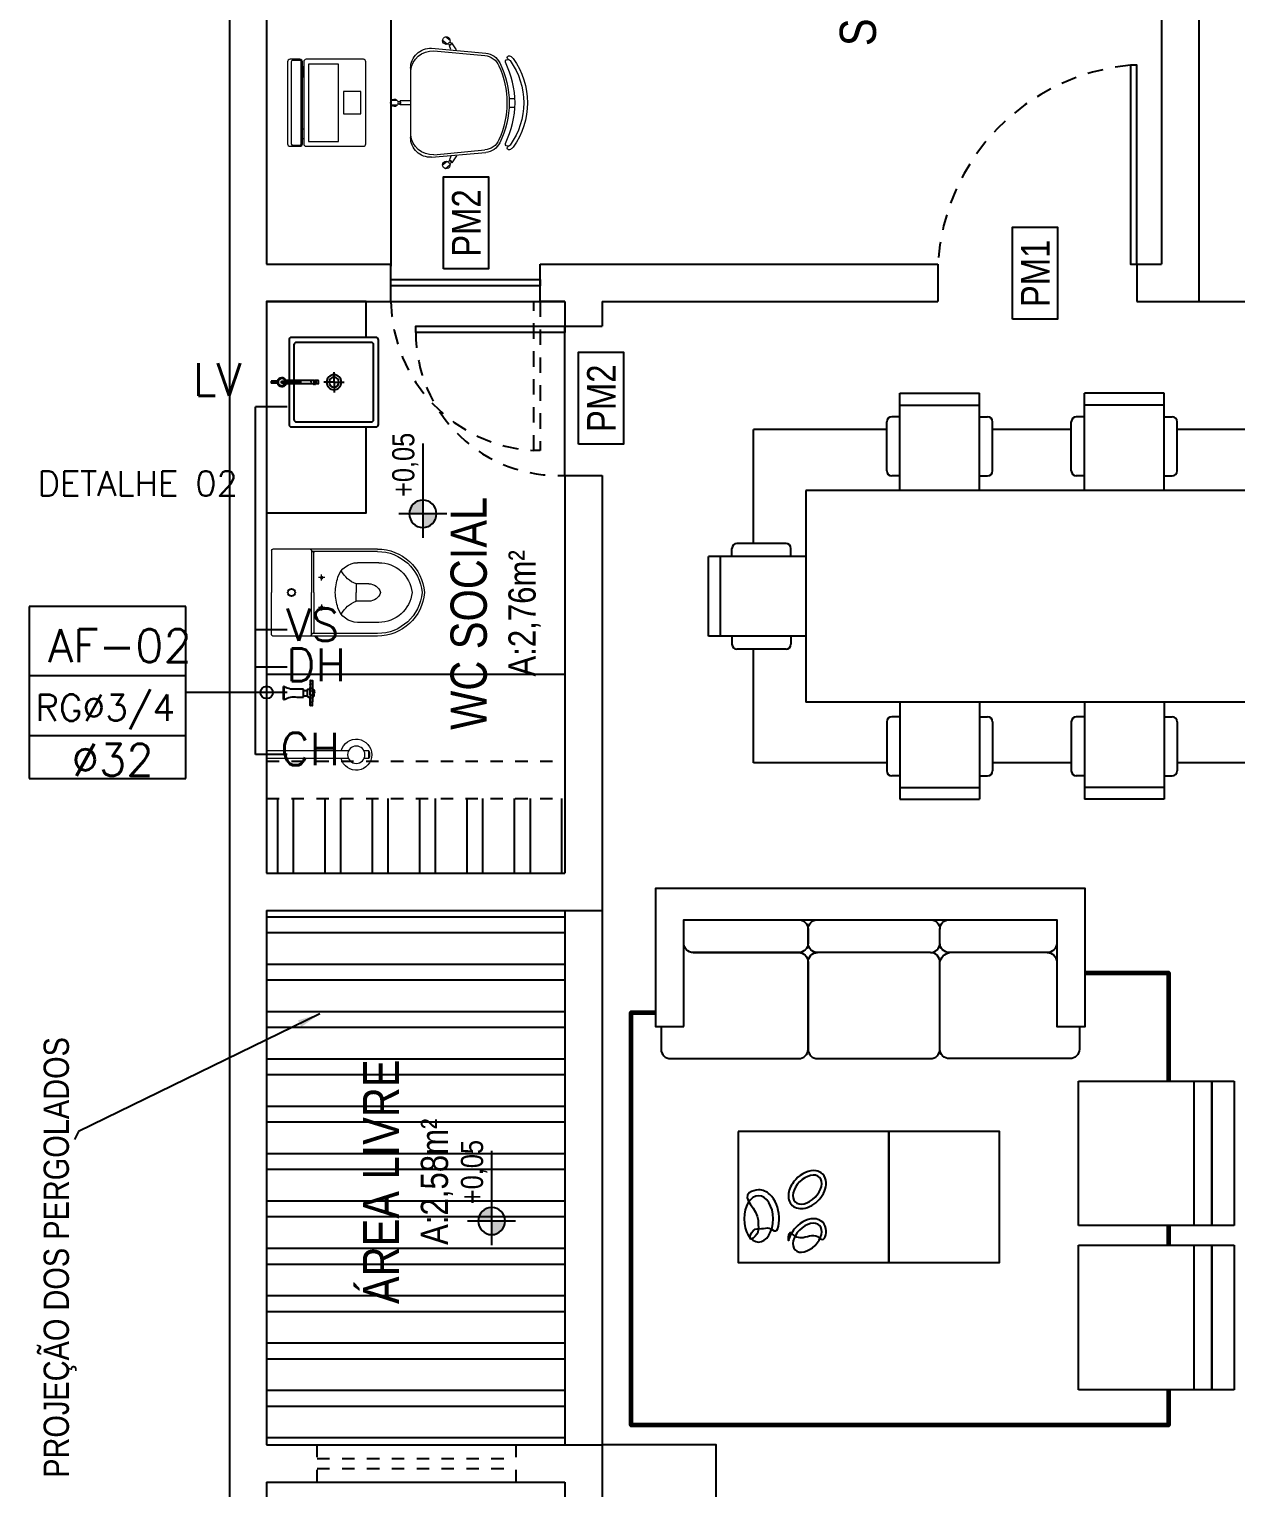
# Model space of a CAD drawing. Header units: millimetres. Extents: x 3923 to 4007, y 744 to 863.
# Drawn here: x 3932.4 to 3942.11, y 838.17 to 849.91 of the extents above; entities that cross this region are included whole.
import ezdxf
from ezdxf.enums import TextEntityAlignment as Align

# ---------------------------------------------------------------- set-up
doc = ezdxf.new("R2010")
doc.units = ezdxf.units.MM
for name, pattern in [('CONTINUO', [0]), ('DASHDOT2', [0.5, 0.25, -0.125, 0, -0.125]), ('DASHED', [0.75, 0.5, -0.25]), ('HIDDEN2', [0.1875, 0.125, -0.0625])]:
    doc.linetypes.add(name, pattern=pattern)
for name, color, linetype in [('-HIDRO', 8, 'Continuous'), ('A-PEN-B', 5, 'Continuous'), ('AF', 5, 'Continuous'), ('AR-MOB', 252, 'Continuous'), ('COTAS01', 7, 'Continuous'), ('Diametro', 2, 'Continuous'), ('DIVERSOS', 1, 'Continuous'), ('E-txt-g', 3, 'Continuous'), ('HIDRO 01', 4, 'Continuous'), ('LAY-OUT03', 6, 'Continuous'), ('LAY-OUT04', 4, 'Continuous'), ('Prumadas_L', 1, 'Continuous'), ('Prumadas_Q', 3, 'Continuous'), ('Prumadas_T', 2, 'Continuous')]:
    doc.layers.add(name, color=color, linetype=linetype)
doc.layers.add('E-Lay-9', color=9, linetype='Continuous', lineweight=9)
doc.layers.add('E-Txt-W', color=7, linetype='Continuous', lineweight=20)
doc.styles.add('F2', font='ARIALN.TTF')
doc.styles.add('REG60', font='romans.shx', dxfattribs={"width": 0.8, "height": 0.15})
doc.styles.add('REG80', font='romans.shx', dxfattribs={"width": 0.8, "height": 0.2})
doc.styles.add('ROMANS', font='romans__.ttf', dxfattribs={"height": 0.1})
doc.styles.get("Standard").update_dxf_attribs({"font": 'arial.ttf'})
doc.dimstyles.get("Standard").update_dxf_attribs({"dimtxt": 0.18, "dimasz": 0.18, "dimexe": 0.18, "dimexo": 0.0625, "dimgap": 0.09, "dimtad": 0, "dimtih": 1, "dimtoh": 1, "dimdec": 4, "dimzin": 0, "dimdsep": 46, "dimtxsty": 'Standard', "dimcen": 0.09, "dimadec": 0, "dimazin": 0, "dimtfac": 1, "dimtdec": 4, "dimtofl": 0, "dimtmove": 0, "dimatfit": 3, "dimfxl": 1, "dimtolj": 1, "dimtzin": 0, "dimarcsym": 0})

# ---------------------------------------------------------------- blocks, each defined once
blk = doc.blocks.new('TXT-AMB75')
at = {"layer": 'E-txt-g', "style": 'REG80', "width": 0.8, "flags": 8}
blk.add_attdef('TXT', text='', height=0.2, dxfattribs=at).set_placement((0.0055, 0.2964), align=Align.CENTER)
at = {"layer": 'E-Txt-W', "style": 'REG60', "width": 0.8, "flags": 8}
blk.add_attdef('TXT', text='', height=0.15, dxfattribs=at).set_placement((0.0055, 0.0271), align=Align.CENTER)
blk = doc.blocks.new('Chuveiro')
at = {"layer": 'E-Lay-9', "color": 8}
for p, q in [((-0.0311, 0.0156), (-0.3604, 0.0156)), ((0.0509, 0.0156), (0.0311, 0.0156)), ((0.0509, 0.0156), (0.0509, -0.0156)), ((-0.0311, -0.0156), (-0.3604, -0.0156)), ((0.0509, -0.0156), (0.0311, -0.0156))]:
    blk.add_line(p, q, dxfattribs=at)
blk.add_circle((0, 0), 0.0348, dxfattribs=at)
for centre, radius, start, end in [((0, 0), 0.0624, 194.4775, 165.5225), ((0.0093, 0), 0.0444, 339.42663, 20.57337)]:
    blk.add_arc(centre, radius, start, end, dxfattribs=at)
blk = doc.blocks.new('vaso-s')
at = {"color": 8}
for start, end in [(0, 180), (180, 0)]:
    blk.add_arc((0.08, 0), 0.0143, start, end, dxfattribs=at)
at = {"layer": 'E-Lay-9', "color": 8}
for p, q in [((0, 0.17), (0, 0)), ((0.4256, 0.175), (0.005, 0.175)), ((0.16, 0.17), (0.16, 0.17)), ((0.16, 0.17), (0.16, 0)), ((0.4256, 0.165), (0.165, 0.165)), ((0.17, 0), (0.17, 0.16)), ((0.4306, 0.12), (0.3459, 0.12)), ((0.2134, 0.06), (0.1891, 0.06)), ((0.2013, 0.0479), (0.2013, 0.0722)), ((0.3406, 0.035), (0.3406, 0)), ((0.3906, 0.035), (0.3406, 0.035)), ((0, -0.17), (0, 0)), ((0.16, -0.17), (0.16, 0)), ((0.17, 0), (0.17, -0.1601)), ((0.2013, -0.0479), (0.2013, -0.0722)), ((0.3406, -0.035), (0.3406, 0)), ((0.3906, -0.035), (0.3406, -0.035)), ((0.2134, -0.06), (0.1891, -0.06)), ((0.4256, -0.175), (0.005, -0.175)), ((0.16, -0.17), (0.16, -0.17)), ((0.4256, -0.165), (0.165, -0.165)), ((0.4306, -0.12), (0.3459, -0.12))]:
    blk.add_line(p, q, dxfattribs=at)
for centre in [(0.2013, 0.06), (0.2013, -0.06)]:
    blk.add_circle(centre, 0.005, dxfattribs=at)
for centre, radius, start, end in [((0.005, 0.17), 0.005, 90, 180), ((0.155, 0.17), 0.005, 0, 90), ((0.165, 0.17), 0.00495, 180, 270), ((0.165, 0.16), 0.00495, 0, 90), ((0.3459, 0.0375), 0.0825, 90, 163.03545), ((0.4256, -0.015), 0.19, 4.52806, 90), ((0.4256, -0.015), 0.18, 4.78019, 90), ((0.4306, -0.015), 0.135, 6.37937, 90), ((0.518, -0.015), 0.2624, 163.03545, 176.7233), ((0.3754, 0.1358), 0.1066, 206.93947, 250.96472), ((0.3906, -0.015), 0.05, 17.4576, 90), ((0.518, 0.015), 0.2624, 183.2767, 196.96455), ((0.3754, -0.1358), 0.1066, 109.03528, 153.06053), ((0.3906, 0.015), 0.05, 270, 342.5424), ((0.4256, 0.015), 0.19, 270, 355.47194), ((0.4256, 0.015), 0.18, 270, 355.21981), ((0.4306, 0.015), 0.135, 270, 353.62063), ((0.3459, -0.0375), 0.0825, 196.96455, 270), ((0.005, -0.17), 0.005, 180, 270), ((0.155, -0.17), 0.005, 270, 0), ((0.165, -0.17), 0.00495, 90, 180), ((0.165, -0.1601), 0.00495, 270, 0)]:
    blk.add_arc(centre, radius, start, end, dxfattribs=at)
blk = doc.blocks.new('Cadeira')
at = {"layer": 'E-Lay-9', "color": 8}
for p, q in [((-0.0093, 0.0535), (-0.0093, 0.0769)), ((0.0096, 0.0535), (0.0096, 0.0769)), ((-0.1393, 0), (0.1393, 0)), ((-0.0075, 0), (-0.0075, 0.0425)), ((-0.0075, 0.0425), (-0.0056, 0.0425)), ((0.0056, 0.0425), (0.0075, 0.0425)), ((0.0075, 0), (0.0075, 0.0425)), ((-0.2192, -0.0836), (-0.1996, -0.3023)), ((-0.2087, -0.0936), (-0.1898, -0.2982)), ((0.2087, -0.0936), (0.1898, -0.2982)), ((0.2192, -0.0836), (0.1996, -0.3023)), ((-0.25, -0.1588), (-0.265, -0.1409)), ((-0.2355, -0.1467), (-0.2505, -0.1288)), ((-0.2398, -0.1647), (-0.2413, -0.1659)), ((-0.2133, -0.1847), (-0.2413, -0.1659)), ((-0.2298, -0.1563), (-0.2313, -0.1575)), ((-0.2144, -0.1618), (-0.2298, -0.1563)), ((0.2133, -0.1847), (0.2413, -0.1659)), ((0.2144, -0.1618), (0.2298, -0.1563)), ((0.2298, -0.1563), (0.2313, -0.1575)), ((0.2355, -0.1467), (0.2505, -0.1288)), ((0.2398, -0.1647), (0.2413, -0.1659)), ((0.25, -0.1588), (0.265, -0.1409)), ((-0.0175, -0.3961), (-0.0175, -0.4196)), ((0.0175, -0.3961), (0.0175, -0.4196))]:
    blk.add_line(p, q, dxfattribs=at)
blk.add_lwpolyline([(0.1631, -0.3812, -0.237888), (-0.1631, -0.3812, 0.605717), (-0.1738, -0.3953, 0.122717), (-0.17, -0.4, 0.323529), (0.17, -0.4, 0.122717), (0.1738, -0.3953, 0.605717)], format="xyb", close=True, dxfattribs=at)
for centre in [(0, 0.0466), (-0.2382, -0.1579), (0.2382, -0.1579)]:
    blk.add_circle(centre, 0.005, dxfattribs=at)
for centre, radius, start, end in [((0.0001, 0.0652), 0.015, 281.63338, 257.45365), ((-0.1393, -0.08), 0.08, 90, 182.56924), ((0, 0.0475), 0.0075, 221.81031, 318.18969), ((0.1393, -0.08), 0.08, 357.43076, 90), ((-0.1202, -0.0886), 0.0887, 95.59249, 183.25223), ((0.1202, -0.0886), 0.0887, 356.74777, 84.40751), ((-0.2502, -0.1438), 0.015, 322.54635, 298.36662), ((-0.2388, -0.1573), 0.0075, 261.81031, 358.18969), ((0.2388, -0.1573), 0.0075, 181.81031, 278.18969), ((0.2502, -0.1438), 0.015, 241.63338, 217.45365), ((-0.1299, -0.296), 0.07, 185.12125, 243.60471), ((-0.1201, -0.2918), 0.07, 185.2999, 245.73609), ((0.1201, -0.2918), 0.07, 294.26391, 354.7001), ((0.1299, -0.296), 0.07, 296.39529, 354.87875), ((-0.1819, -0.3961), 0.00782, 29.81088, 225.32554), ((-0.1625, -0.39), 0.0275, 205.14546, 233.45713), ((-0.1625, -0.39), 0.0125, 205.14546, 233.1301), ((0, -0.0343), 0.3622, 243.60471, 296.39529), ((0, -0.0254), 0.3622, 245.73609, 294.26391), ((0.1819, -0.3961), 0.00782, 314.67446, 150.18912), ((0.1625, -0.39), 0.0275, 306.54287, 334.85454), ((0, -0.1648), 0.3052, 234.12379, 305.87621)]:
    blk.add_arc(centre, radius, start, end, dxfattribs=at)
blk = doc.blocks.new('Notebook')
at = {"layer": 'E-Lay-9', "color": 8}
for p, q in [((-0.175, 0.305), (-0.175, 0.3)), ((-0.175, 0.3), (-0.175, 0.265)), ((0.165, 0.315), (-0.165, 0.315)), ((0.175, 0.3), (0.175, 0.305)), ((0.175, 0.265), (0.175, 0.3)), ((-0.165, 0.255), (0.165, 0.255))]:
    blk.add_line(p, q, dxfattribs=at)
for points in [[(-0.165, 0.26), (0.165, 0.26, 0.414214), (0.17, 0.265), (0.17, 0.295, 0.414214), (0.165, 0.3), (-0.165, 0.3, 0.414214), (-0.17, 0.295), (-0.17, 0.265, 0.414214)], [(-0.165, 0), (0.165, 0, 0.414214), (0.175, 0.01), (0.175, 0.24, 0.414214), (0.165, 0.25), (-0.165, 0.25, 0.414214), (-0.175, 0.24), (-0.175, 0.01, 0.414214)]]:
    blk.add_lwpolyline(points, format="xyb", close=True, dxfattribs=at)
for points in [[(-0.105, 0.25), (-0.145, 0.25), (-0.145, 0.255), (-0.105, 0.255)], [(0.105, 0.25), (0.145, 0.25), (0.145, 0.255), (0.105, 0.255)], [(-0.155, 0.11), (0.155, 0.11), (0.155, 0.23), (-0.155, 0.23)], [(-0.045, 0.02), (0.045, 0.02), (0.045, 0.09), (-0.045, 0.09)]]:
    blk.add_lwpolyline(points, close=True, dxfattribs=at)
for centre, start, end in [((-0.165, 0.305), 90, 180), ((0.165, 0.305), 0, 90), ((-0.165, 0.265), 180, 270), ((0.165, 0.265), 270, 360)]:
    blk.add_arc(centre, 0.01, start, end, dxfattribs=at)
blk = doc.blocks.new('NIVEL')
at = {"layer": 'DIVERSOS'}
h = blk.add_hatch(color=7, dxfattribs=at)
h.paths.add_polyline_path([(0, 0.137, 0.414214), (-0.137, 0), (0, 0)])
h.paths.add_polyline_path([(0, 0), (0, -0.137, 0.414214), (0.137, 0)])
at = {"layer": 'DIVERSOS', "color": 7}
for p, q in [((0, 0.242), (0, -0.242)), ((0.709, 0), (-0.242, 0))]:
    blk.add_line(p, q, dxfattribs=at)
blk.add_circle((0, 0), 0.137, dxfattribs=at)
blk = doc.blocks.new('SALLA')
at = {"layer": 'AR-MOB', "color": 8}
for p, q in [((2372.9014, 1146.0273), (2372.1746, 1146.0273)), ((2372.1746, 1146.0273), (2372.1746, 1145.8261)), ((2372.9014, 1145.8261), (2372.9014, 1146.0273)), ((2373.727, 1146.0273), (2373.0003, 1146.0273)), ((2373.0003, 1146.0273), (2373.0003, 1145.8261)), ((2373.727, 1145.8261), (2373.727, 1146.0273)), ((2372.1746, 1145.9155), (2372.9014, 1145.9155)), ((2373.0003, 1145.9155), (2373.727, 1145.9155)), ((2372.1746, 1145.8261), (2372.1746, 1145.2447)), ((2372.9014, 1145.2447), (2372.9014, 1145.8261)), ((2373.0003, 1145.8261), (2373.0003, 1145.2447)), ((2373.727, 1145.2447), (2373.727, 1145.8261)), ((2372.1746, 1145.2447), (2372.9014, 1145.2447)), ((2373.0003, 1145.2447), (2373.727, 1145.2447))]:
    blk.add_line(p, q, dxfattribs=at)
for points in [[(2372.9014, 1145.9155), (2372.1746, 1145.9155), (2372.1746, 1145.8261), (2372.9014, 1145.8261)], [(2373.727, 1145.9155), (2373.0003, 1145.9155), (2373.0003, 1145.8261), (2373.727, 1145.8261)], [(2374.0012, 1143.2605), (2374.5383, 1143.2605), (2374.5383, 1145.1355), (2374.0012, 1145.1355), (2374.0012, 1145.278), (2374.6947, 1145.278), (2374.6947, 1143.118), (2374.0012, 1143.118), (2374.0012, 1143.2605)], [(2373.4742, 1144.2914), (2372.814, 1144.2914), (2372.814, 1144.8481), (2373.4742, 1144.8481)], [(2373.4742, 1143.5347), (2372.814, 1143.5347), (2372.814, 1144.2914), (2373.4742, 1144.2914)], [(2374.4207, 1143.8855), (2374.4908, 1143.8855)]]:
    blk.add_lwpolyline(points, close=True, dxfattribs=at)
at = {"layer": 'AR-MOB', "color": 8, "lineweight": 60}
for points in [[(2372.1746, 1145.6983), (2371.9962, 1145.6983), (2371.9962, 1142.9966), (2374.0701, 1142.9966)], [(2373.0003, 1145.6983), (2372.9014, 1145.6983)], [(2374.2711, 1145.278), (2374.2711, 1145.6983), (2373.727, 1145.6983)], [(2373.6972, 1142.9966), (2374.0711, 1142.9966), (2374.0711, 1143.118)]]:
    blk.add_lwpolyline(points, dxfattribs=at)
at = {"layer": 'AR-MOB', "color": 8}
for points in [[(2374.0012, 1145.2495), (2373.8872, 1145.2495, 0.414214), (2373.8397, 1145.202), (2373.8397, 1144.5957, 0.414214), (2373.8872, 1144.5482), (2374.3257, 1144.5482, -0.414214), (2374.3732, 1144.5007), (2374.3732, 1143.933, 0.414214), (2374.4207, 1143.8855, 0.414214), (2374.3732, 1143.838, 0.414214), (2374.3257, 1143.8855, 0.414214), (2374.3732, 1143.933)], [(2374.3732, 1145.088), (2374.3732, 1144.5957, 0.414214), (2374.4207, 1144.5482)], [(2373.8872, 1143.8855), (2374.3257, 1143.8855), (2373.8872, 1143.8855, -0.414214), (2373.8397, 1143.933), (2373.8397, 1144.5007, -0.414214), (2373.8872, 1144.5482)], [(2374.3732, 1144.5007, -0.414214), (2374.4207, 1144.5482), (2374.4908, 1144.5482)], [(2374.5383, 1144.5007, 0.414214), (2374.4908, 1144.5482, 0.414214), (2374.5383, 1144.5957)], [(2374.5383, 1143.838, 0.414214), (2374.4908, 1143.8855, 0.414214), (2374.5383, 1143.933)], [(2374.0012, 1143.1465), (2373.8872, 1143.1465, -0.414214), (2373.8397, 1143.194), (2373.8397, 1143.838, -0.414214), (2373.8872, 1143.8855)], [(2374.3732, 1143.308), (2374.3732, 1143.838), (2374.3732, 1143.308, 0.414214), (2374.4207, 1143.2605)]]:
    blk.add_lwpolyline(points, format="xyb", dxfattribs=at)
for centre, radius, start, end in [((2374.3257, 1145.088), 0.0475, 0, 90), ((2374.4207, 1145.088), 0.0475, 90, 180), ((2374.3105, 1144.611), 0.0646, 283.68358, 346.31642)]:
    blk.add_arc(centre, radius, start, end, dxfattribs=at)
for centre, major_axis, start_param, end_param in [((2372.9393, 1143.8815), (-0.0616, -0.0616), 3.141593, 9.424778), ((2373.1813, 1143.8815), (-0.0616, -0.0616), 3.141593, 9.424778), ((2373.0338, 1143.6367), (0.1161, 0), 0, 6.283185)]:
    blk.add_ellipse(centre, major_axis=major_axis, ratio=0.629629, start_param=start_param, end_param=end_param, dxfattribs=at)
for points in [[(2373.0168, 1143.959), (2373.0057, 1143.9701), (2372.9902, 1143.9759), (2372.9453, 1143.9781), (2372.9146, 1143.9636), (2372.9624, 1143.9194), (2372.9446, 1143.8896), (2372.9386, 1143.8378), (2372.9454, 1143.8144), (2372.9794, 1143.7863), (2372.9067, 1143.7836), (2372.9509, 1143.7939), (2372.9726, 1143.8066), (2373.0201, 1143.8513), (2373.0396, 1143.8905), (2373.0313, 1143.9383), (2373.0257, 1143.9501), (2373.0168, 1143.959)], [(2373.2588, 1143.959), (2373.2477, 1143.9701), (2373.2322, 1143.9759), (2373.1873, 1143.9781), (2373.1566, 1143.9636), (2373.1079, 1143.9194), (2373.0901, 1143.8896), (2373.0841, 1143.8378), (2373.0909, 1143.8144), (2373.1249, 1143.7863), (2373.1487, 1143.7836), (2373.1929, 1143.7939), (2373.2146, 1143.8066), (2373.2621, 1143.8513), (2373.2816, 1143.8905), (2373.2733, 1143.9383), (2373.2677, 1143.9501), (2373.2588, 1143.959)], [(2373.1799, 1143.6367), (2373.1799, 1143.6576), (2373.1708, 1143.6777), (2373.1306, 1143.7221), (2373.088, 1143.7374), (2373.0004, 1143.7417), (2372.9554, 1143.7304), (2372.9974, 1143.6872), (2372.9817, 1143.6587), (2372.9874, 1143.6001), (2372.9107, 1143.5751), (2372.9622, 1143.6432), (2372.9946, 1143.6347), (2373.0815, 1143.6321), (2373.1369, 1143.5506), (2373.1741, 1143.6035), (2373.1799, 1143.6199), (2373.1799, 1143.6367)]]:
    blk.add_open_spline(points, degree=3, knots=[0, 0, 0, 0, 0.519046, 0.519046, 1.493507, 1.493507, 2.470493, 2.470493, 3.20228, 3.20228, 3.934067, 3.934067, 4.665854, 4.665854, 5.866303, 5.866303, 6.283185, 6.283185, 6.283185, 6.283185], dxfattribs=at)
blk = doc.blocks.new('A$C118B4C87')
at = {"layer": 'COTAS01', "color": 8}
for p, q in [((0.7174, 1.4873), (0.1807, 1.4873)), ((0.1807, 1.0295), (0.1807, 1.4873)), ((1.4597, 1.4873), (1.1428, 1.4873)), ((2.4036, 1.4873), (1.8851, 1.4873)), ((2.4036, 1.0295), (2.4036, 1.4873)), ((0.1807, 0.1462), (0.1807, 0.604)), ((2.4036, 0.1462), (2.4036, 0.604)), ((0.7174, 0.1462), (0.1807, 0.1462)), ((1.4597, 0.1462), (1.1428, 0.1462)), ((2.4036, 0.1462), (1.8851, 0.1462))]:
    blk.add_line(p, q, dxfattribs=at)
blk.add_arc((1.1228, 0.1146), 0.02, 270, 0, dxfattribs=at)
at = {"layer": 'LAY-OUT03', "color": 8}
for p, q in [((0.77, 1.6335), (1.0902, 1.6335)), ((0.77, 1.2421), (0.77, 1.6335)), ((0.77, 1.5853), (1.0902, 1.5853)), ((1.0902, 1.2421), (1.0902, 1.6335)), ((1.8325, 1.6335), (1.5123, 1.6335)), ((1.5123, 1.2421), (1.5123, 1.6335)), ((1.8325, 1.5853), (1.5123, 1.5853)), ((1.8325, 1.2421), (1.8325, 1.6335)), ((0.77, 1.5389), (0.7374, 1.5389)), ((1.0902, 1.5389), (1.1228, 1.5389)), ((1.5123, 1.5389), (1.4797, 1.5389)), ((1.8325, 1.5389), (1.8651, 1.5389)), ((0.7174, 1.3214), (0.7174, 1.5188)), ((1.1428, 1.3214), (1.1428, 1.5188)), ((1.4597, 1.3214), (1.4597, 1.5188)), ((1.8851, 1.3214), (1.8851, 1.5188)), ((0.77, 1.3014), (0.7374, 1.3014)), ((1.0902, 1.3014), (1.1228, 1.3014)), ((1.5123, 1.3014), (1.4797, 1.3014)), ((1.8325, 1.3014), (1.8651, 1.3014)), ((0.0946, 0.9769), (0.0946, 1.0094)), ((0.3121, 1.0295), (0.1146, 1.0295)), ((0.3321, 0.9769), (0.3321, 1.0094)), ((2.2521, 0.9769), (2.2521, 1.0094)), ((2.2721, 1.0295), (2.4696, 1.0295)), ((2.4896, 0.9769), (2.4896, 1.0094)), ((0, 0.6566), (0, 0.9769)), ((0.3914, 0.9769), (0, 0.9769)), ((0.0481, 0.6566), (0.0481, 0.9769)), ((2.1928, 0.9769), (2.5842, 0.9769)), ((2.5361, 0.6566), (2.5361, 0.9769)), ((2.5842, 0.6566), (2.5842, 0.9769)), ((0.3914, 0.6566), (0, 0.6566)), ((0.0946, 0.6566), (0.0946, 0.624)), ((0.3321, 0.6566), (0.3321, 0.624)), ((2.1928, 0.6566), (2.5842, 0.6566)), ((2.2521, 0.6566), (2.2521, 0.624)), ((2.4896, 0.6566), (2.4896, 0.624)), ((0.3121, 0.604), (0.1146, 0.604)), ((2.2721, 0.604), (2.4696, 0.604)), ((0.77, 0.3914), (0.77, 0)), ((1.0902, 0.3914), (1.0902, 0)), ((1.5123, 0.3914), (1.5123, 0)), ((1.8325, 0.3914), (1.8325, 0)), ((0.7174, 0.3121), (0.7174, 0.1146)), ((0.77, 0.3321), (0.7374, 0.3321)), ((1.0902, 0.3321), (1.1228, 0.3321)), ((1.1428, 0.3121), (1.1428, 0.1146)), ((1.4597, 0.3121), (1.4597, 0.1146)), ((1.5123, 0.3321), (1.4797, 0.3321)), ((1.8325, 0.3321), (1.8651, 0.3321)), ((1.8851, 0.3121), (1.8851, 0.1146)), ((0.77, 0.0946), (0.7374, 0.0946)), ((1.0902, 0.0946), (1.1228, 0.0946)), ((1.5123, 0.0946), (1.4797, 0.0946)), ((1.8325, 0.0946), (1.8651, 0.0946)), ((0.77, 0.0481), (1.0902, 0.0481)), ((0.77, 0), (1.0902, 0)), ((1.8325, 0.0481), (1.5123, 0.0481)), ((1.8325, 0), (1.5123, 0))]:
    blk.add_line(p, q, dxfattribs=at)
for centre, start, end in [((0.7374, 1.5188), 90, 180), ((1.1228, 1.5188), 360, 90), ((1.4797, 1.5188), 90, 180), ((1.8651, 1.5188), 360, 90), ((0.7374, 1.3214), 180, 270), ((1.1228, 1.3214), 270, 0), ((1.4797, 1.3214), 180, 270), ((1.8651, 1.3214), 270, 0), ((0.1146, 1.0094), 90, 180), ((0.3121, 1.0094), 0, 90), ((2.2721, 1.0094), 90, 180), ((2.4696, 1.0094), 0, 90), ((0.1146, 0.624), 180, 270), ((0.3121, 0.624), 270, 360), ((2.2721, 0.624), 180, 270), ((2.4696, 0.624), 270, 360), ((0.7374, 0.3121), 90, 180), ((1.1228, 0.3121), 0, 90), ((1.4797, 0.3121), 90, 180), ((1.8651, 0.3121), 0, 90), ((0.7374, 0.1146), 180, 270), ((1.4797, 0.1146), 180, 270), ((1.8651, 0.1146), 270, 0)]:
    blk.add_arc(centre, 0.02, start, end, dxfattribs=at)
at = {"layer": 'LAY-OUT04', "color": 8}
for p, q in [((0.3914, 1.2421), (0.3914, 0.3914)), ((2.1928, 1.2421), (0.3914, 1.2421)), ((2.1928, 1.2421), (2.1928, 0.3914)), ((2.1928, 0.3914), (0.3914, 0.3914))]:
    blk.add_line(p, q, dxfattribs=at)

msp = doc.modelspace()

# ---------------------------------------------------------------- hatches: boundary and pattern name
at = {"layer": '-HIDRO', "linetype": 'DASHED', "ltscale": 0.2}
h = msp.add_hatch(dxfattribs=at)
h.set_pattern_fill('ANSI32', color=256, scale=0.04, angle=225, style=0)
h.set_pattern_definition([(270, (5878.38723, -8757.9101), (0.381, -5e-17), []), (270, (5878.26023, -8758.0371), (0.381, -5e-17), [])])
h.paths.add_polyline_path([(3934.309, 843.715), (3934.309, 843.115), (3936.709, 843.115), (3936.709, 843.715)])
h = msp.add_hatch(dxfattribs=at)
h.set_pattern_fill('ANSI32', color=256, scale=0.04, angle=135, style=0)
h.set_pattern_definition([(180, (5771.57455, -8482.33798), (-5e-17, -0.381), []), (180, (5771.44755, -8482.21098), (-5e-17, -0.381), [])])
h.paths.add_polyline_path([(3934.309, 841.015), (3934.309, 838.515), (3936.709, 838.515), (3936.709, 842.815), (3934.309, 842.815)])
h.paths.add_polyline_path([(3935.467, 839.556), (3935.467, 841.708), (3934.916, 841.708), (3934.916, 839.556)], flags=24)
h.paths.add_polyline_path([(3935.877, 840.058), (3935.877, 841.206), (3935.482, 841.206), (3935.482, 840.058)], flags=24)
h.paths.add_polyline_path([(3936.623, 842.547), (3937.083, 842.547), (3937.083, 843.005), (3936.623, 843.005)], flags=9)
h.paths.add_polyline_path([(3935.202, 842.547), (3935.802, 842.547), (3935.802, 843.005), (3935.202, 843.005)], flags=9)
h.paths.add_polyline_path([(3936.139, 840.398), (3936.139, 841.022), (3935.818, 841.022), (3935.818, 840.398)], flags=24)

# ---------------------------------------------------------------- linework, layer by layer
at = {"layer": '-HIDRO', "ltscale": 0.5}
for p, q in [((3934.009, 859.915), (3934.009, 809.915)), ((3934.309, 853.615), (3934.309, 848.015)), ((3941.509, 853.615), (3941.509, 848.015)), ((3941.809, 853.615), (3941.809, 847.715)), ((3935.309, 850.603), (3935.309, 847.999)), ((3934.309, 848.015), (3935.309, 848.015)), ((3935.309, 847.715), (3935.309, 848.015)), ((3936.509, 848.015), (3939.709, 848.015)), ((3936.509, 847.715), (3936.509, 848.015)), ((3939.709, 848.015), (3939.709, 847.715)), ((3941.309, 848.015), (3941.509, 848.015)), ((3941.309, 848.015), (3941.309, 847.715)), ((3934.309, 847.715), (3934.309, 843.115)), ((3934.309, 847.715), (3935.309, 847.715)), ((3935.309, 847.715), (3936.512, 847.715)), ((3936.509, 847.715), (3936.709, 847.715)), ((3936.709, 847.715), (3936.509, 847.715)), ((3936.709, 847.715), (3936.709, 847.515)), ((3936.709, 847.715), (3936.709, 847.515)), ((3937.009, 847.715), (3937.009, 847.515)), ((3937.009, 847.715), (3939.709, 847.715)), ((3941.309, 847.715), (3941.809, 847.715)), ((3936.709, 847.515), (3937.009, 847.515)), ((3936.709, 846.315), (3936.709, 847.515)), ((3936.709, 846.315), (3936.709, 843.115)), ((3936.709, 846.315), (3937.009, 846.315)), ((3937.009, 846.315), (3937.009, 842.815)), ((3934.309, 844.715), (3936.709, 844.715)), ((3934.309, 843.115), (3936.709, 843.115)), ((3934.309, 842.815), (3934.309, 841.015)), ((3934.309, 842.815), (3937.009, 842.815)), ((3934.309, 841.015), (3934.309, 838.515)), ((3934.309, 838.515), (3937.009, 838.515)), ((3937.009, 838.515), (3937.009, 837.415)), ((3934.309, 838.215), (3934.309, 833.415)), ((3934.309, 838.215), (3936.709, 838.215)), ((3936.709, 838.215), (3936.709, 834.815))]:
    msp.add_line(p, q, dxfattribs=at)
at = {"layer": '-HIDRO'}
for p, q in [((3941.809, 847.715), (3944.309, 847.715)), ((3934.851, 847.065), (3934.851, 847.147)), ((3934.396, 847.073), (3934.346, 847.073)), ((3934.346, 847.073), (3934.346, 847.057)), ((3934.396, 847.057), (3934.346, 847.057)), ((3934.429, 847.073), (3934.581, 847.073)), ((3934.429, 847.057), (3934.581, 847.057)), ((3934.687, 847.08), (3934.457, 847.08)), ((3934.687, 847.051), (3934.457, 847.051)), ((3934.581, 847.073), (3934.581, 847.057)), ((3934.687, 847.082), (3934.692, 847.082)), ((3934.687, 847.049), (3934.692, 847.049)), ((3934.692, 847.08), (3934.699, 847.08)), ((3934.692, 847.051), (3934.699, 847.051)), ((3934.698, 847.082), (3934.703, 847.082)), ((3934.698, 847.049), (3934.703, 847.049)), ((3934.722, 847.08), (3934.704, 847.08)), ((3934.722, 847.051), (3934.704, 847.051)), ((3934.851, 847.065), (3934.769, 847.065)), ((3934.851, 847.065), (3934.933, 847.065)), ((3934.851, 847.065), (3934.851, 846.983))]:
    msp.add_line(p, q, dxfattribs=at)
at = {"layer": '-HIDRO', "linetype": 'DASHDOT2', "ltscale": 0.05}
for p, q in [((3934.309, 844.015), (3936.709, 844.015)), ((3934.309, 843.715), (3936.709, 843.715))]:
    msp.add_line(p, q, dxfattribs=at)
at = {"layer": '-HIDRO', "linetype": 'CONTINUO', "ltscale": 0.05}
for p, q in [((3936.709, 842.815), (3936.709, 838.515)), ((3937.009, 842.815), (3937.009, 838.515))]:
    msp.add_line(p, q, dxfattribs=at)
at = {"layer": '-HIDRO', "linetype": 'DASHED', "ltscale": 0.2}
for p, q in [((3934.716, 838.215), (3934.716, 838.515)), ((3936.316, 838.215), (3936.316, 838.515)), ((3934.716, 838.405), (3936.316, 838.405)), ((3934.716, 838.325), (3936.316, 838.325))]:
    msp.add_line(p, q, dxfattribs=at)
at = {"layer": '-HIDRO', "ltscale": 0.05}
for points in [[(3941.309, 848.015), (3941.309, 849.615), (3941.259, 849.615), (3941.259, 848.015)], [(3936.509, 847.891), (3936.509, 847.841), (3935.309, 847.841), (3935.309, 847.891)], [(3936.709, 847.515), (3936.709, 847.465), (3935.509, 847.465), (3935.509, 847.515)]]:
    msp.add_lwpolyline(points, close=True, dxfattribs=at)
at = {"layer": '-HIDRO'}
for points in [[(3935.732, 847.977), (3935.732, 848.718), (3936.093, 848.718), (3936.093, 847.977)], [(3940.309, 847.571), (3940.309, 848.313), (3940.67, 848.313), (3940.67, 847.571)], [(3936.819, 846.567), (3936.819, 847.308), (3937.179, 847.308), (3937.179, 846.567)]]:
    msp.add_lwpolyline(points, close=True, dxfattribs=at)
for points in [[(3935.109, 847.425), (3935.109, 847.715), (3934.309, 847.715), (3934.309, 846.015), (3935.109, 846.015), (3935.109, 846.705)], [(3937.924, 838.023), (3937.924, 838.515), (3937.009, 838.515), (3937.009, 837.415), (3937.924, 837.415)]]:
    msp.add_lwpolyline(points, dxfattribs=at)
at = {"layer": '-HIDRO', "linetype": 'HIDDEN2'}
msp.add_lwpolyline([(3936.509, 847.715), (3936.509, 846.515), (3936.459, 846.515), (3936.459, 847.715)], close=True, dxfattribs=at)
at = {"layer": '-HIDRO'}
for points in [[(3934.489, 847.051), (3934.489, 846.725, 0.414214), (3934.509, 846.705), (3935.189, 846.705, 0.414214), (3935.209, 846.725), (3935.209, 847.405, 0.414214), (3935.189, 847.425), (3934.509, 847.425, 0.414214), (3934.489, 847.405), (3934.489, 847.08)], [(3934.529, 847.051), (3934.529, 846.765, 0.414214), (3934.549, 846.745), (3935.149, 846.745, 0.414214), (3935.169, 846.765), (3935.169, 847.365, 0.414214), (3935.149, 847.385), (3934.549, 847.385, 0.414214), (3934.529, 847.365), (3934.529, 847.08)]]:
    msp.add_lwpolyline(points, format="xyb", dxfattribs=at)
at = {"layer": '-HIDRO', "linetype": 'HIDDEN2'}
for centre, radius, start, end in [((3941.41, 847.918), 1.704, 95.0844, 176.7344), ((3936.529, 847.733), 1.22, 180.8278, 266.7344), ((3936.657, 847.462), 1.148, 179.8442, 272.5935)]:
    msp.add_arc(centre, radius, start, end, dxfattribs=at)
at = {"layer": '-HIDRO'}
for centre, radius, start, end in [((3934.431, 847.065), 0.036, 24.2558, 167.1604), ((3934.851, 847.065), 0.06, 0, 180), ((3934.851, 847.065), 0.04, 0, 180), ((3934.431, 847.065), 0.036, 192.8396, 335.7442), ((3934.431, 847.065), 0.03, 15.466, 344.534), ((3934.438, 847.065), 0.0116, 136.5389, 223.4611), ((3934.851, 847.065), 0.06, 180, 0), ((3934.851, 847.065), 0.04, 180, 0)]:
    msp.add_arc(centre, radius, start, end, dxfattribs=at)
for centre in [(3934.661, 847.065), (3934.722, 847.065)]:
    msp.add_ellipse(centre, major_axis=(0, 0.0148), ratio=0.331547, start_param=3.141593, end_param=6.283185, dxfattribs=at)
at = {"layer": '-HIDRO', "extrusion": (0, 0, -1)}
for centre, start_param, end_param in [((3934.687, 847.065), 2.66571, 6.759068), ((3934.692, 847.065), 3.141593, 6.283185), ((3934.698, 847.065), 2.66571, 6.759068), ((3934.703, 847.065), 3.141593, 6.283185)]:
    msp.add_ellipse(centre, major_axis=(0, -0.0166), ratio=0.08357, start_param=start_param, end_param=end_param, dxfattribs=at)
at = {"layer": 'A-PEN-B'}
msp.add_circle((3934.309, 844.569), 0.05, dxfattribs=at)
at = {"layer": 'AF'}
for p, q in [((3934.219, 844.069), (3934.219, 846.867)), ((3934.474, 846.867), (3934.219, 846.867)), ((3934.474, 845.073), (3934.219, 845.073)), ((3934.474, 844.773), (3934.219, 844.773)), ((3934.474, 844.569), (3934.219, 844.569)), ((3934.474, 844.069), (3934.219, 844.069))]:
    msp.add_line(p, q, dxfattribs=at)
at = {"layer": 'HIDRO 01', "color": 4}
for p, q in [((3934.658, 844.662), (3934.658, 844.607)), ((3934.661, 844.664), (3934.668, 844.664)), ((3934.668, 844.664), (3934.676, 844.664)), ((3934.678, 844.662), (3934.678, 844.605)), ((3934.451, 844.616), (3934.444, 844.616)), ((3934.444, 844.564), (3934.444, 844.616)), ((3934.444, 844.512), (3934.444, 844.564)), ((3934.451, 844.564), (3934.451, 844.616)), ((3934.451, 844.512), (3934.451, 844.564)), ((3934.605, 844.596), (3934.552, 844.596)), ((3934.552, 844.532), (3934.605, 844.532)), ((3934.605, 844.564), (3934.605, 844.596)), ((3934.605, 844.585), (3934.637, 844.585)), ((3934.605, 844.532), (3934.605, 844.564)), ((3934.605, 844.543), (3934.637, 844.543)), ((3934.637, 844.585), (3934.637, 844.593)), ((3934.637, 844.564), (3934.637, 844.585)), ((3934.637, 844.543), (3934.637, 844.564)), ((3934.637, 844.535), (3934.637, 844.543)), ((3934.658, 844.574), (3934.658, 844.609)), ((3934.658, 844.564), (3934.658, 844.574)), ((3934.658, 844.554), (3934.658, 844.564)), ((3934.658, 844.554), (3934.658, 844.52)), ((3934.658, 844.466), (3934.658, 844.52)), ((3934.678, 844.574), (3934.678, 844.605)), ((3934.678, 844.574), (3934.678, 844.564)), ((3934.678, 844.564), (3934.678, 844.554)), ((3934.678, 844.554), (3934.678, 844.522)), ((3934.678, 844.466), (3934.678, 844.523)), ((3934.684, 844.585), (3934.684, 844.594)), ((3934.684, 844.564), (3934.684, 844.585)), ((3934.684, 844.543), (3934.684, 844.564)), ((3934.684, 844.534), (3934.684, 844.543)), ((3934.684, 844.534), (3934.684, 844.534)), ((3934.444, 844.512), (3934.451, 844.512)), ((3934.659, 844.508), (3934.659, 844.518)), ((3934.659, 844.498), (3934.659, 844.508)), ((3934.661, 844.464), (3934.668, 844.464)), ((3934.676, 844.464), (3934.668, 844.464)), ((3934.678, 844.518), (3934.678, 844.508)), ((3934.678, 844.508), (3934.678, 844.498))]:
    msp.add_line(p, q, dxfattribs=at)
for points in [[(3934.637, 844.593), (3934.64, 844.594), (3934.643, 844.594), (3934.648, 844.595)], [(3934.637, 844.535), (3934.64, 844.534), (3934.643, 844.534), (3934.648, 844.533)]]:
    msp.add_lwpolyline(points, dxfattribs=at)
for centre, radius, start, end in [((3934.661, 844.662), 0.00247, 90, 180.0011), ((3934.684, 844.594), 0.00025, 0.0849, 56.1155), ((3934.686, 844.537), 0.00198, 179.9966, 259.9279), ((3934.684, 844.534), 0.000248, 303.6441, 333.2826), ((3934.686, 844.537), 0.00198, 259.9237, 339.8729), ((3934.614, 844.564), 0.0789, 339.8611, 0.006), ((3934.676, 844.466), 0.00247, 270, 0.0017)]:
    msp.add_arc(centre, radius, start, end, dxfattribs=at)
at = {"layer": 'HIDRO 01', "color": 4, "extrusion": (0, 0, -1)}
for centre, radius, start, end in [((-3934.669, 844.631), 0.0099, 0.0182, 89.9818), ((-3934.669, 844.631), 0.0099, 90.026, 179.974), ((-3934.676, 844.662), 0.00247, 90, 180), ((-3934.526, 844.728), 0.134, 258.5493, 303.6418), ((-3934.526, 844.4), 0.134, 56.358, 101.4504), ((-3934.645, 844.609), 0.0136, 180, 257.6401), ((-3934.645, 844.519), 0.0136, 102.3567, 180.0002), ((-3934.668, 844.574), 0.0099, 0.0182, 89.9818), ((-3934.668, 844.554), 0.0099, 270.0181, 359.9817), ((-3934.669, 844.611), 0.0099, 270.0181, 359.9817), ((-3934.669, 844.518), 0.0099, 0.0182, 89.9818), ((-3934.668, 844.574), 0.0099, 90.026, 179.974), ((-3934.668, 844.554), 0.0099, 180.0181, 269.9817), ((-3934.669, 844.611), 0.0099, 180.0181, 269.9817), ((-3934.669, 844.518), 0.0099, 90.026, 179.974), ((-3934.692, 844.606), 0.0136, 303.621, 358.7632), ((-3934.692, 844.522), 0.0136, 360, 56.3941), ((-3934.686, 844.59), 0.00198, 0, 79.9052), ((-3934.686, 844.59), 0.00198, 79.8876, 159.8781), ((-3934.614, 844.564), 0.0789, 159.8637, 180.0043), ((-3934.661, 844.466), 0.00247, 270, 360), ((-3934.669, 844.498), 0.0099, 270.0181, 359.9817), ((-3934.669, 844.498), 0.0099, 180.0181, 269.9817)]:
    msp.add_arc(centre, radius, start, end, dxfattribs=at)
at = {"layer": 'Prumadas_L'}
for p, q in [((3933.66, 844.703), (3932.399, 844.703)), ((3934.309, 844.569), (3933.66, 844.569)), ((3933.66, 844.219), (3932.399, 844.219))]:
    msp.add_line(p, q, dxfattribs=at)
at = {"layer": 'Prumadas_Q'}
for p, q in [((3933.66, 845.261), (3932.399, 845.261)), ((3932.399, 845.261), (3932.399, 843.876)), ((3933.66, 843.876), (3933.66, 845.261)), ((3932.399, 843.876), (3933.66, 843.876))]:
    msp.add_line(p, q, dxfattribs=at)

# ---------------------------------------------------------------- block references
at = {"layer": '-HIDRO', "linetype": 'HIDDEN2', "ltscale": 0.5}
ref = msp.add_blockref('TXT-AMB75', (3939.643, 850.791), dxfattribs=dict(at, xscale=1.458, yscale=1.458, zscale=1.458, rotation=90))
ref.add_attrib('TXT', 'SUÍTE FILHO', dxfattribs={"layer": 'E-txt-g', "color": 2, "height": 0.2916, "rotation": 90, "style": 'F2'}).set_placement((3939.211, 850.799), align=Align.CENTER)
ref.add_attrib('TXT', 'A:10,08m²', dxfattribs={"layer": 'E-Txt-W', "height": 0.2187, "rotation": 90, "style": 'F2'}).set_placement((3939.604, 850.799), align=Align.CENTER)
at = {"layer": '-HIDRO'}
for name, p, xscale, yscale, zscale, rotation in [('Cadeira', (3935.467, 849.313), -2, 2, 2, 90), ('Notebook', (3935.107, 849.313), 2, 2, 2, 90), ('vaso-s', (3934.349, 845.373), -2, 2, 2, 180), ('Chuveiro', (3935.03, 844.068), -2, 2, 2, 180), ('SALLA', (2108.448, -2956.521), -1.6, 1.6, 1.6, 270)]:
    msp.add_blockref(name, p, dxfattribs=dict(at, xscale=xscale, yscale=yscale, zscale=zscale, rotation=rotation))
at = {"layer": '-HIDRO', "ltscale": 0.35, "xscale": 2, "yscale": 2, "zscale": 2}
msp.add_blockref('A$C118B4C87', (3937.863, 843.709), dxfattribs=at)
at = {"layer": '-HIDRO', "linetype": 'Continuous', "xscale": -0.7971733240954236, "yscale": 0.7971733240954236, "zscale": 0.7971733240954236, "rotation": 270}
for p in [(3935.566, 846.006), (3936.119, 840.316)]:
    msp.add_blockref('NIVEL', p, dxfattribs=at)
at = {"layer": '-HIDRO', "linetype": 'HIDDEN2'}
ref = msp.add_blockref('TXT-AMB75', (3936.513, 845.197), dxfattribs=dict(at, xscale=1.458, yscale=1.458, zscale=1.458, rotation=90))
ref.add_attrib('TXT', 'WC SOCIAL', dxfattribs={"layer": 'E-txt-g', "color": 2, "height": 0.2916, "rotation": 90, "style": 'F2'}).set_placement((3936.08, 845.205), align=Align.CENTER)
ref.add_attrib('TXT', 'A:2,76m²', dxfattribs={"layer": 'E-Txt-W', "height": 0.2187, "rotation": 90, "style": 'F2'}).set_placement((3936.473, 845.205), align=Align.CENTER)
at = {"layer": '-HIDRO'}
ref = msp.add_blockref('TXT-AMB75', (3935.807, 840.624), dxfattribs=dict(at, xscale=1.458, yscale=1.458, zscale=1.458, rotation=90))
ref.add_attrib('TXT', 'ÁREA LIVRE', dxfattribs={"layer": 'E-txt-g', "color": 2, "height": 0.2916, "rotation": 90, "style": 'F2'}).set_placement((3935.375, 840.632), align=Align.CENTER)
ref.add_attrib('TXT', 'A:2,58m²', dxfattribs={"layer": 'E-Txt-W', "height": 0.2187, "rotation": 90, "style": 'F2'}).set_placement((3935.768, 840.632), align=Align.CENTER)

# ---------------------------------------------------------------- texts
at = {"layer": '-HIDRO', "linetype": 'Continuous', "style": 'F2'}
for s, height, p in [('PM2', 0.2308, (3935.8, 848.074)), ('PM1', 0.2308, (3940.377, 847.669)), ('PM2', 0.2308, (3936.887, 846.664)), ('+0,05', 0.1781, (3935.319, 846.142)), ('PROJEÇÃO DOS PERGOLADOS', 0.20332, (3932.515, 838.25)), ('+0,05', 0.1781, (3935.872, 840.452))]:
    msp.add_text(s, height=height, rotation=90, dxfattribs=at).set_placement(p, align=Align.TOP_LEFT)
at = {"layer": 'Diametro', "style": 'ROMANS'}
msp.add_text('DETALHE 02', height=0.2, rotation=0, dxfattribs=at).set_placement((3933.272, 846.15), align=Align.CENTER)
at = {"layer": 'Prumadas_T', "style": 'ROMANS'}
for s, p in [('LV', (3933.715, 846.956)), ('VS', (3934.466, 844.983)), ('DH', (3934.466, 844.661)), ('CH', (3934.418, 843.983))]:
    msp.add_text(s, height=0.2621, rotation=360, dxfattribs=at).set_placement(p)
for s, height, p in [('AF-02', 0.2646, (3933.128, 844.813)), ('RG%%C3/4', 0.2117, (3933.01, 844.341)), ('%%C32', 0.2561, (3933.07, 843.899))]:
    msp.add_text(s, height=height, rotation=360, dxfattribs=at).set_placement(p, align=Align.CENTER)

# ---------------------------------------------------------------- leaders
at = {"layer": '-HIDRO'}
msp.add_leader([(3934.736, 841.983), (3932.795, 841.036), (3932.763, 840.973)], dimstyle='Standard', dxfattribs=at)

doc.saveas('drawing.dxf')
